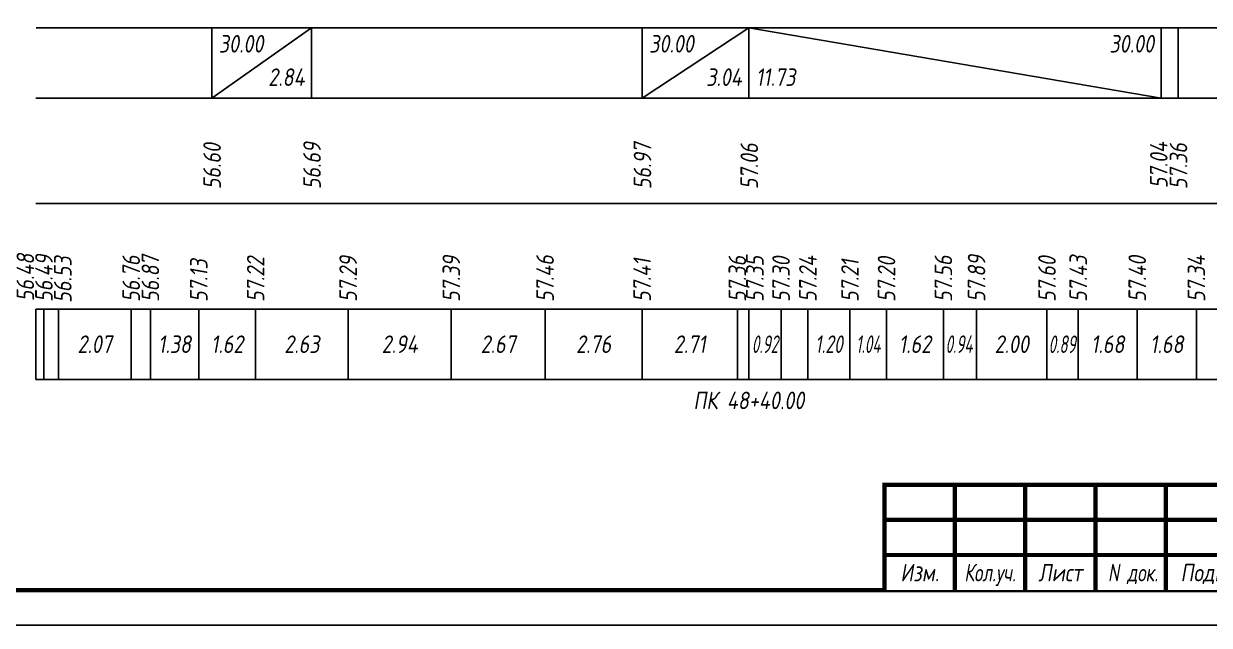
# Model space of a CAD drawing. Extents: x -717 to 1451, y -133302 to 233.
# Drawn here: x 77.5 to 246.1, y -76507.4 to -76421.8 of the extents above; entities that cross this region are included whole.
import ezdxf
from ezdxf.enums import TextEntityAlignment as Align

# ---------------------------------------------------------------- set-up
doc = ezdxf.new("R2010")
doc.units = 0
for name, color, linetype in [('Зарамочное оформление', 7, 'Continuous'), ('Код_510', 7, 'Continuous'), ('Код_516', 1, 'Continuous'), ('Подписи поперечников', 7, 'Continuous'), ('Таблица', 7, 'Continuous')]:
    doc.layers.add(name, color=color, linetype=linetype)
doc.styles.add('М', font='romand.shx', dxfattribs={"width": 0.8, "oblique": 10, "height": 2.5})

# ---------------------------------------------------------------- blocks, each defined once
blk = doc.blocks.new('Штамп')
at = {"linetype": 'Continuous'}
blk.add_wipeout([(199.95, -411.25), (384.95, -411.25), (384.95, -426.25), (199.95, -426.25)], dxfattribs=at).dxf.layer = 'Зарамочное оформление'
at = {"layer": 'Зарамочное оформление', "linetype": 'Continuous', "lineweight": -3, "const_width": 0.6, "flags": 128}
for points in [[(199.95, -426.25), (199.95, -411.25), (384.95, -411.25)], [(209.95, -411.25), (209.95, -426.25)], [(219.95, -411.25), (219.95, -426.25)], [(229.95, -411.25), (229.95, -426.25)], [(239.95, -411.25), (239.95, -426.25)], [(199.95, -416.25), (264.95, -416.25)], [(199.95, -421.25), (264.95, -421.25)]]:
    blk.add_lwpolyline(points, dxfattribs=at)
at = {"layer": 'Зарамочное оформление', "linetype": 'Continuous', "style": 'М', "oblique": 10}
for s, width, p in [('Изм.', 0.8, (204.95, -423.75)), ('Кол.уч.', 0.7, (214.95, -423.75)), ('Лист', 0.8, (224.95, -423.75)), ('N док.', 0.7, (235.28, -423.75)), ('Подпись', 0.8, (247.45, -423.75))]:
    blk.add_text(s, height=2.5, dxfattribs=dict(at, width=width)).set_placement(p, align=Align.MIDDLE_CENTER)
blk = doc.blocks.new('шифр')
blk.add_blockref('Штамп', (0, -76136))

msp = doc.modelspace()

# ---------------------------------------------------------------- linework, layer by layer
at = {"flags": 128}
msp.add_lwpolyline([(-30.054, -76507.421), (389.946, -76507.421), (389.946, -76210.421), (-30.054, -76210.421)], close=True, dxfattribs=at)
at = {"const_width": 0.6, "flags": 128}
msp.add_lwpolyline([(-10.054, -76502.421), (384.946, -76502.421), (384.946, -76215.421), (-10.054, -76215.421)], close=True, dxfattribs=at)
at = {"layer": 'Код_510'}
for p, q in [((79.271, -76472.421), (79.271, -76462.421)), ((80.414, -76472.421), (80.414, -76462.421)), ((82.464, -76472.421), (82.464, -76462.421)), ((92.826, -76472.421), (92.826, -76462.421)), ((95.547, -76472.421), (95.547, -76462.421)), ((102.43, -76472.421), (102.43, -76462.421)), ((110.518, -76472.421), (110.518, -76462.421)), ((123.669, -76472.421), (123.669, -76462.421)), ((138.344, -76472.421), (138.344, -76462.421)), ((151.679, -76472.421), (151.679, -76462.421)), ((165.476, -76472.421), (165.476, -76462.421)), ((179.017, -76472.421), (179.017, -76462.421)), ((180.658, -76472.421), (180.658, -76462.421)), ((185.235, -76472.421), (185.235, -76462.421)), ((189.053, -76472.421), (189.053, -76462.421)), ((195.035, -76472.421), (195.035, -76462.421)), ((200.236, -76472.421), (200.236, -76462.421)), ((208.315, -76472.421), (208.315, -76462.421)), ((213.038, -76472.421), (213.038, -76462.421)), ((223.051, -76472.421), (223.051, -76462.421)), ((227.496, -76472.421), (227.496, -76462.421)), ((235.892, -76472.421), (235.892, -76462.421)), ((244.297, -76472.421), (244.297, -76462.421))]:
    msp.add_line(p, q, dxfattribs=at)
at = {"layer": 'Код_516'}
for p, q in [((104.271, -76432.421), (104.271, -76422.421)), ((104.271, -76432.421), (118.484, -76422.421)), ((118.484, -76432.421), (118.484, -76422.421)), ((165.476, -76432.421), (165.476, -76422.421)), ((165.476, -76432.421), (180.658, -76422.421)), ((180.658, -76432.421), (180.658, -76422.421)), ((180.658, -76422.421), (239.286, -76432.421)), ((239.286, -76432.421), (239.286, -76422.421)), ((239.286, -76432.421), (239.286, -76422.421)), ((241.696, -76432.421), (241.696, -76422.421))]:
    msp.add_line(p, q, dxfattribs=at)
at = {"layer": 'Таблица'}
for p, q in [((79.326, -76422.421), (266.75, -76422.421)), ((79.271, -76432.421), (266.696, -76432.421)), ((79.271, -76447.421), (266.696, -76447.421)), ((79.271, -76462.421), (266.696, -76462.421)), ((79.271, -76472.421), (266.696, -76472.421))]:
    msp.add_line(p, q, dxfattribs=at)

# ---------------------------------------------------------------- texts
at = {"layer": 'Код_510', "style": 'М', "oblique": 10, "width": 0.8}
for s, p in [('56.48', (77.767, -76461.323)), ('56.49', (80.414, -76461.421)), ('56.53', (83.092, -76461.54)), ('56.76', (92.826, -76461.421)), ('56.87', (95.547, -76461.421)), ('57.22', (110.518, -76461.421)), ('57.29', (123.669, -76461.421)), ('57.39', (138.344, -76461.421)), ('57.46', (151.679, -76461.421)), ('57.35', (181.517, -76461.421)), ('57.24', (189.053, -76461.421)), ('57.56', (208.315, -76461.421)), ('57.89', (213.038, -76461.421)), ('57.60', (223.051, -76461.421)), ('57.43', (227.496, -76461.421)), ('57.40', (235.892, -76461.421)), ('57.34', (244.297, -76461.421)), ('57.13', (102.43, -76461.421)), ('57.41', (165.476, -76461.421)), ('57.36', (179.017, -76461.421)), ('57.30', (185.235, -76461.421)), ('57.21', (195.035, -76461.421)), ('57.20', (200.236, -76461.421))]:
    msp.add_text(s, height=2.5, rotation=90, dxfattribs=at).set_placement(p, align=Align.MIDDLE_LEFT)
at = {"layer": 'Код_510', "style": 'М', "oblique": 10}
for s, width, p in [('2.07', 0.8, (87.645, -76467.421)), ('1.38', 0.8, (98.989, -76467.421)), ('1.62', 0.8, (106.474, -76467.421)), ('2.63', 0.8, (117.093, -76467.421)), ('2.94', 0.8, (131.007, -76467.421)), ('2.67', 0.8, (145.012, -76467.421)), ('2.76', 0.8, (158.577, -76467.421)), ('2.71', 0.8, (172.247, -76467.421)), ('0.92', 0.6, (182.947, -76467.421)), ('1.20', 0.7, (192.044, -76467.421)), ('1.04', 0.6, (197.635, -76467.421)), ('1.62', 0.8, (204.276, -76467.421)), ('0.94', 0.6, (210.543, -76467.413)), ('2.00', 0.8, (218.045, -76467.421)), ('0.89', 0.6, (225.205, -76467.426)), ('1.68', 0.8, (231.694, -76467.421)), ('1.68', 0.8, (240.095, -76467.421))]:
    msp.add_text(s, height=2.5, dxfattribs=dict(at, width=width)).set_placement(p, align=Align.MIDDLE_CENTER)
at = {"layer": 'Код_516', "style": 'М', "oblique": 10, "width": 0.8}
for p in [(105.271, -76423.421), (166.476, -76423.421)]:
    msp.add_text('30.00', height=2.5, dxfattribs=at).set_placement(p, align=Align.TOP_LEFT)
msp.add_text('30.00', height=2.5, dxfattribs=at).set_placement((238.286, -76423.421), align=Align.TOP_RIGHT)
for s, p in [('2.84', (117.484, -76431.421)), ('3.04', (179.658, -76431.421))]:
    msp.add_text(s, height=2.5, dxfattribs=at).set_placement(p, align=Align.BOTTOM_RIGHT)
msp.add_text('11.73', height=2.5, dxfattribs=at).set_placement((181.658, -76431.421), align=Align.BOTTOM_LEFT)
for s, p in [('56.60', (104.326, -76445.371)), ('56.69', (118.538, -76445.371)), ('56.97', (165.53, -76445.371)), ('57.06', (180.713, -76445.371)), ('57.04', (238.951, -76445.231)), ('57.36', (241.75, -76445.371))]:
    msp.add_text(s, height=2.5, rotation=90, dxfattribs=at).set_placement(p, align=Align.MIDDLE_LEFT)
at = {"layer": 'Подписи поперечников', "style": 'М', "oblique": 10, "width": 0.8}
msp.add_text('ПК 48+40.00', height=2.5, dxfattribs=at).set_placement((180.658, -76477.421), align=Align.BOTTOM_CENTER)

# ---------------------------------------------------------------- next in the draw order: block references
msp.add_blockref('шифр', (0, 59.829))

doc.saveas('drawing.dxf')
